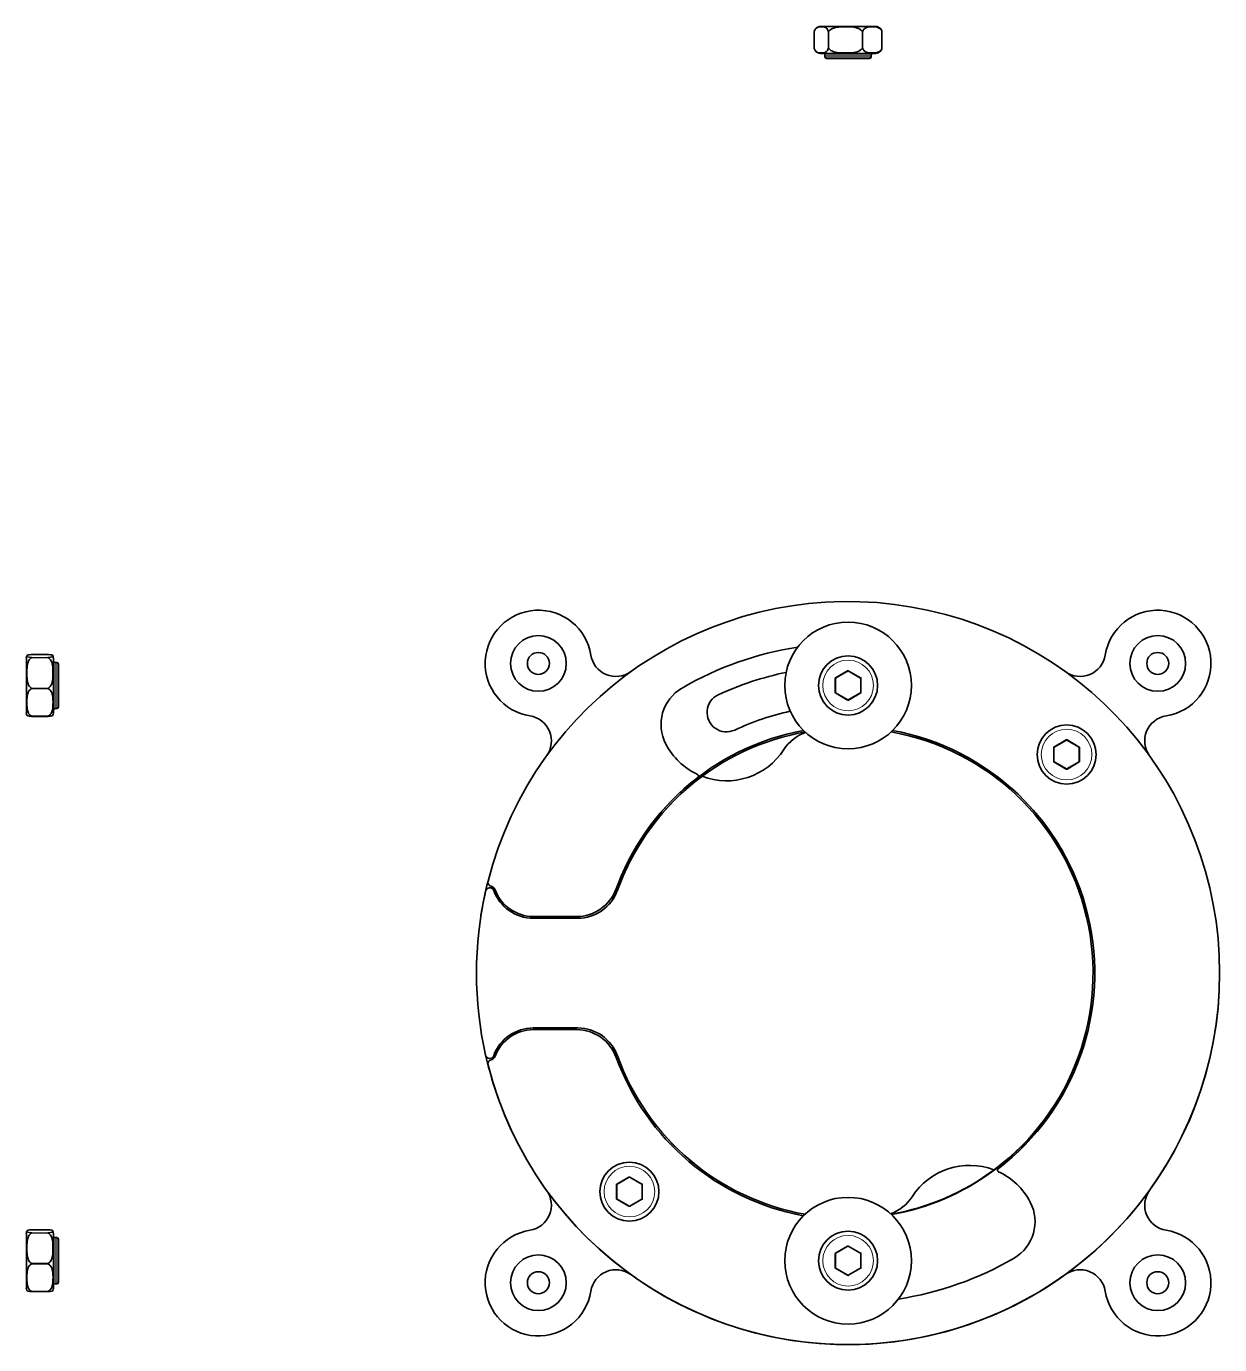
# Model space of a CAD drawing. Extents: x 276 to 976, y 40 to 757.
# Drawn here: x 500.7 to 642, y 376.5 to 532.6 of the extents above; entities that cross this region are included whole.
import ezdxf

# ---------------------------------------------------------------- set-up
doc = ezdxf.new("R2010")
doc.units = 0

msp = doc.modelspace()

# ---------------------------------------------------------------- linework, layer by layer
at = {"color": 7, "lineweight": 35, "ltscale": 0.148495}
for p, q in [((594.75, 532.61), (600.69, 532.61)), ((594.75, 529.41), (600.69, 529.41))]:
    msp.add_line(p, q, dxfattribs=at)
at = {"color": 7, "lineweight": 35, "ltscale": 0.013577}
for p, q in [((600.69, 532.61), (601.24, 532.61)), ((600.69, 529.41), (601.24, 529.41))]:
    msp.add_line(p, q, dxfattribs=at)
at = {"color": 7, "lineweight": 13, "ltscale": 0.050592}
for p, q in [((593.99, 532.03), (593.99, 530)), ((595.65, 532.03), (595.65, 530)), ((595.74, 532.03), (595.74, 530)), ((599.65, 532.03), (599.65, 530)), ((599.74, 532.03), (599.74, 530)), ((601.99, 532.03), (601.99, 530))]:
    msp.add_line(p, q, dxfattribs=at)
at = {"color": 7, "lineweight": 35, "ltscale": 0.04792}
for p, q in [((593.99, 531.97), (593.99, 530.06)), ((602.01, 531.97), (602.01, 530.06))]:
    msp.add_line(p, q, dxfattribs=at)
at = {"color": 7, "lineweight": 13, "ltscale": 0.064175}
for p, q in [((595.25, 529.21), (597.82, 529.21)), ((595.25, 529.01), (597.82, 529.01))]:
    msp.add_line(p, q, dxfattribs=at)
at = {"color": 7, "lineweight": 35, "ltscale": 0.004999}
for p, q in [((595.25, 529.21), (595.25, 529.01)), ((600.74, 529.21), (600.74, 529.01))]:
    msp.add_line(p, q, dxfattribs=at)
at = {"color": 7, "lineweight": 35, "ltscale": 0.059494}
msp.add_line((595.45, 528.81), (597.83, 528.81), dxfattribs=at)
at = {"color": 7, "lineweight": 13, "ltscale": 0.072896}
for p, q in [((597.82, 529.21), (600.74, 529.21)), ((597.82, 529.01), (600.74, 529.01))]:
    msp.add_line(p, q, dxfattribs=at)
at = {"color": 7, "lineweight": 35, "ltscale": 0.067577}
msp.add_line((597.83, 528.81), (600.54, 528.81), dxfattribs=at)
at = {"color": 7, "lineweight": 35, "ltscale": 0.125938}
for p, q in [((500.7, 452.77), (500.7, 457.8)), ((503.9, 452.77), (503.9, 457.8)), ((500.7, 384.64), (500.7, 389.68)), ((503.9, 384.64), (503.9, 389.68))]:
    msp.add_line(p, q, dxfattribs=at)
at = {"color": 7, "lineweight": 35, "ltscale": 0.000371684}
for p, q in [((501.29, 458.22), (501.31, 458.22)), ((503.31, 458.22), (503.3, 458.22)), ((501.31, 450.9), (501.29, 450.91)), ((503.3, 450.9), (503.31, 450.91))]:
    msp.add_line(p, q, dxfattribs=at)
at = {"color": 7, "lineweight": 13, "ltscale": 0.050591}
for p, q in [((501.29, 458.22), (503.31, 458.22)), ((501.29, 457.88), (503.31, 457.88)), ((501.29, 457.82), (503.31, 457.82)), ((501.29, 454.26), (503.31, 454.26)), ((501.29, 454.16), (503.31, 454.16)), ((501.29, 450.95), (503.31, 450.95)), ((501.29, 390.09), (503.31, 390.09)), ((501.29, 389.75), (503.31, 389.75)), ((501.29, 389.7), (503.31, 389.7)), ((501.29, 386.14), (503.31, 386.14)), ((501.29, 386.04), (503.31, 386.04)), ((501.29, 382.82), (503.31, 382.82))]:
    msp.add_line(p, q, dxfattribs=at)
at = {"color": 7, "lineweight": 35, "ltscale": 0.049848}
for p, q in [((501.31, 458.22), (503.3, 458.22)), ((501.31, 450.9), (503.3, 450.9)), ((501.31, 390.1), (503.3, 390.1)), ((501.31, 382.78), (503.3, 382.78))]:
    msp.add_line(p, q, dxfattribs=at)
at = {"color": 7, "lineweight": 13, "ltscale": 0.000138855}
for p, q in [((504.1, 457.3), (504.1, 457.3)), ((504.3, 457.3), (504.3, 457.3)), ((504.1, 389.17), (504.1, 389.18)), ((504.3, 389.17), (504.3, 389.18))]:
    msp.add_line(p, q, dxfattribs=at)
at = {"color": 7, "lineweight": 13, "ltscale": 0.136932}
for p, q in [((504.1, 451.82), (504.1, 457.3)), ((504.3, 451.82), (504.3, 457.3)), ((504.1, 383.7), (504.1, 389.17)), ((504.3, 383.7), (504.3, 389.17))]:
    msp.add_line(p, q, dxfattribs=at)
at = {"color": 7, "lineweight": 35, "ltscale": 0.005}
for p, q in [((504.1, 457.3), (504.3, 457.3)), ((504.1, 451.82), (504.3, 451.82)), ((504.1, 389.18), (504.3, 389.18)), ((504.1, 383.7), (504.3, 383.7))]:
    msp.add_line(p, q, dxfattribs=at)
at = {"color": 7, "lineweight": 35, "ltscale": 0.000128937}
for p, q in [((504.5, 457.1), (504.5, 457.1)), ((504.5, 388.97), (504.5, 388.98))]:
    msp.add_line(p, q, dxfattribs=at)
at = {"color": 7, "lineweight": 35, "ltscale": 0.126942}
for p, q in [((504.5, 452.02), (504.5, 457.1)), ((504.5, 383.9), (504.5, 388.97))]:
    msp.add_line(p, q, dxfattribs=at)
at = {"color": 7, "lineweight": 13, "ltscale": 0.041858}
for p, q in [((597.95, 456.32), (596.5, 455.49)), ((599.5, 455.49), (598.05, 456.32)), ((596.45, 455.4), (596.45, 453.73)), ((599.55, 453.73), (599.55, 455.4)), ((596.5, 453.64), (597.95, 452.8)), ((598.05, 452.8), (599.5, 453.64)), ((623.83, 448.15), (622.38, 447.31)), ((625.38, 447.31), (623.93, 448.15)), ((622.33, 447.22), (622.33, 445.55)), ((625.43, 445.55), (625.43, 447.22)), ((622.38, 445.46), (623.83, 444.62)), ((623.93, 444.62), (625.38, 445.46)), ((570.56, 395.45), (570.56, 393.78)), ((573.61, 395.54), (572.16, 396.38)), ((573.66, 393.78), (573.66, 395.45)), ((572.16, 392.85), (573.61, 393.69)), ((596.45, 387.27), (596.45, 385.6)), ((597.95, 388.2), (596.5, 387.36)), ((599.5, 387.36), (598.05, 388.2)), ((599.55, 385.6), (599.55, 387.27)), ((596.5, 385.51), (597.95, 384.68)), ((598.05, 384.68), (599.5, 385.51))]:
    msp.add_line(p, q, dxfattribs=at)
at = {"color": 7, "lineweight": 35, "ltscale": 0.041858}
for p, q in [((597.97, 456.28), (596.52, 455.44)), ((599.47, 455.44), (598.02, 456.28)), ((596.5, 455.4), (596.5, 453.73)), ((599.5, 453.73), (599.5, 455.4)), ((596.52, 453.68), (597.97, 452.85)), ((598.02, 452.85), (599.47, 453.68)), ((622.38, 447.22), (622.38, 445.55)), ((625.38, 445.55), (625.38, 447.22)), ((570.61, 395.45), (570.61, 393.78)), ((572.09, 396.33), (570.64, 395.5)), ((573.59, 395.5), (572.14, 396.33)), ((573.61, 393.78), (573.61, 395.45)), ((570.64, 393.73), (572.09, 392.9)), ((572.14, 392.9), (573.59, 393.73)), ((596.5, 387.27), (596.5, 385.6)), ((597.97, 388.15), (596.52, 387.32)), ((599.47, 387.32), (598.02, 388.15)), ((599.5, 385.6), (599.5, 387.27)), ((596.52, 385.56), (597.97, 384.72)), ((598.02, 384.72), (599.47, 385.56))]:
    msp.add_line(p, q, dxfattribs=at)
at = {"color": 7, "lineweight": 13, "ltscale": 0.00125}
for p, q in [((597.95, 456.32), (597.97, 456.28)), ((598.05, 456.32), (598.02, 456.28)), ((596.45, 455.4), (596.5, 455.4)), ((596.5, 455.49), (596.52, 455.44)), ((599.5, 455.49), (599.47, 455.44)), ((599.55, 455.4), (599.5, 455.4)), ((596.45, 453.73), (596.5, 453.73)), ((598.05, 452.8), (598.02, 452.85)), ((599.5, 453.64), (599.47, 453.68)), ((599.55, 453.73), (599.5, 453.73)), ((623.83, 448.15), (623.86, 448.1)), ((623.93, 448.15), (623.91, 448.1)), ((622.33, 447.22), (622.38, 447.22)), ((622.38, 447.31), (622.41, 447.27)), ((625.38, 447.31), (625.36, 447.27)), ((625.43, 447.22), (625.38, 447.22)), ((622.33, 445.55), (622.38, 445.55)), ((622.38, 445.46), (622.41, 445.5)), ((625.38, 445.46), (625.36, 445.5)), ((625.43, 445.55), (625.38, 445.55)), ((623.83, 444.62), (623.86, 444.67)), ((623.93, 444.62), (623.91, 444.67)), ((570.61, 395.54), (570.64, 395.5)), ((572.06, 396.38), (572.09, 396.33)), ((572.16, 396.38), (572.14, 396.33)), ((573.61, 395.54), (573.59, 395.5)), ((573.66, 395.45), (573.61, 395.45)), ((573.61, 393.69), (573.59, 393.73)), ((573.66, 393.78), (573.61, 393.78)), ((572.06, 392.85), (572.09, 392.9)), ((572.16, 392.85), (572.14, 392.9)), ((596.45, 387.27), (596.5, 387.27)), ((596.5, 387.36), (596.52, 387.32)), ((597.95, 388.2), (597.97, 388.15)), ((598.05, 388.2), (598.02, 388.15)), ((599.5, 387.36), (599.47, 387.32)), ((599.55, 387.27), (599.5, 387.27)), ((596.45, 385.6), (596.5, 385.6)), ((596.5, 385.51), (596.52, 385.56)), ((597.95, 384.68), (597.97, 384.72)), ((598.05, 384.68), (598.02, 384.72)), ((599.5, 385.51), (599.47, 385.56)), ((599.55, 385.6), (599.5, 385.6))]:
    msp.add_line(p, q, dxfattribs=at)
at = {"color": 7, "lineweight": 13, "ltscale": 0.001138}
for p, q in [((599.47, 455.37), (599.47, 455.41)), ((596.52, 453.76), (596.52, 453.71)), ((625.35, 447.19), (625.35, 447.23)), ((622.41, 445.58), (622.41, 445.53)), ((573.58, 395.42), (573.58, 395.46)), ((570.64, 393.81), (570.64, 393.77)), ((599.47, 387.24), (599.47, 387.29)), ((596.52, 385.63), (596.52, 385.59))]:
    msp.add_line(p, q, dxfattribs=at)
at = {"color": 7, "lineweight": 35, "ltscale": 0.036135}
for p, q in [((500.7, 451.32), (500.7, 452.77)), ((503.9, 451.32), (503.9, 452.77)), ((500.7, 383.2), (500.7, 384.64)), ((503.9, 383.2), (503.9, 384.64))]:
    msp.add_line(p, q, dxfattribs=at)
at = {"color": 7, "lineweight": 13, "ltscale": 0.001249}
for p, q in [((596.5, 453.64), (596.52, 453.68)), ((597.95, 452.8), (597.97, 452.85)), ((570.61, 393.69), (570.64, 393.73))]:
    msp.add_line(p, q, dxfattribs=at)
at = {"color": 7, "lineweight": 35, "ltscale": 0.041857}
for p, q in [((623.86, 448.1), (622.41, 447.27)), ((625.36, 447.27), (623.91, 448.1)), ((622.41, 445.5), (623.86, 444.67)), ((623.91, 444.67), (625.36, 445.5))]:
    msp.add_line(p, q, dxfattribs=at)
at = {"color": 7, "lineweight": 35, "ltscale": 0.127895}
for p, q in [((560.73, 427.2), (565.85, 427.2)), ((560.73, 413.8), (565.85, 413.8))]:
    msp.add_line(p, q, dxfattribs=at)
at = {"color": 7, "lineweight": 35, "ltscale": 0.131404}
for p, q in [((565.99, 427), (560.73, 427)), ((560.73, 414), (565.99, 414))]:
    msp.add_line(p, q, dxfattribs=at)
at = {"color": 7, "lineweight": 35, "ltscale": 0.131519}
msp.add_line((565.99, 414), (560.73, 414), dxfattribs=at)
at = {"color": 7, "lineweight": 35, "ltscale": 0.003749}
msp.add_line((623.54, 406.63), (623.67, 406.56), dxfattribs=at)
at = {"color": 7, "lineweight": 13, "ltscale": 0.001251}
for p, q in [((570.56, 395.45), (570.61, 395.45)), ((570.56, 393.78), (570.61, 393.78))]:
    msp.add_line(p, q, dxfattribs=at)
at = {"color": 7, "lineweight": 13, "ltscale": 0.041857}
for p, q in [((572.06, 396.38), (570.61, 395.54)), ((570.61, 393.69), (572.06, 392.85))]:
    msp.add_line(p, q, dxfattribs=at)
at = {"color": 7, "lineweight": 35, "ltscale": 0.000371664}
for p, q in [((501.29, 390.09), (501.31, 390.1)), ((503.31, 390.09), (503.3, 390.1)), ((501.31, 382.78), (501.29, 382.78)), ((503.3, 382.78), (503.31, 382.78))]:
    msp.add_line(p, q, dxfattribs=at)
at = {"color": 7, "lineweight": 35}
for points in [[(594.13, 532.32), (594.24, 532.42), (594.37, 532.49), (594.5, 532.54), (594.66, 532.56), (595, 532.56), (595.16, 532.53), (595.33, 532.47), (595.45, 532.39), (595.55, 532.26), (595.61, 532.16), (595.65, 532.03)], [(599.65, 532.03), (599.56, 532.15), (599.44, 532.24), (599.26, 532.35), (599.07, 532.42), (598.87, 532.47), (598.46, 532.54), (598.07, 532.56), (597.28, 532.56), (596.89, 532.53), (596.5, 532.47), (596.32, 532.42), (596.14, 532.35), (595.97, 532.26), (595.84, 532.16), (595.74, 532.03)], [(599.74, 532.03), (599.79, 532.15), (599.86, 532.24), (599.96, 532.35), (600.07, 532.42), (600.18, 532.47), (600.42, 532.54), (600.67, 532.56), (600.91, 532.57)], [(601.99, 532.03), (601.94, 532.15), (601.87, 532.24), (601.77, 532.35), (601.66, 532.42), (601.54, 532.47), (601.31, 532.54), (601.11, 532.56), (600.91, 532.57)], [(595.74, 532.03), (595.71, 531.99), (595.7, 531.98), (595.67, 531.98), (595.66, 531.99), (595.65, 532.03)], [(599.74, 532.03), (599.72, 531.99), (599.69, 531.97), (599.65, 532.03)], [(601.99, 532.03), (602.01, 531.97), (602.01, 531.97)], [(594.13, 529.71), (594.24, 529.61), (594.37, 529.53), (594.5, 529.49), (594.66, 529.46), (595, 529.47), (595.16, 529.49), (595.33, 529.56), (595.45, 529.64), (595.55, 529.76), (595.61, 529.87), (595.65, 530)], [(595.74, 530), (595.71, 530.04), (595.7, 530.05), (595.67, 530.05), (595.66, 530.04), (595.65, 530)], [(599.65, 530), (599.56, 529.88), (599.44, 529.78), (599.26, 529.68), (599.07, 529.61), (598.87, 529.56), (598.46, 529.49), (598.07, 529.46), (597.28, 529.47), (596.89, 529.49), (596.5, 529.56), (596.32, 529.61), (596.14, 529.67), (595.97, 529.76), (595.84, 529.87), (595.74, 530)], [(599.74, 530), (599.72, 530.04), (599.69, 530.06), (599.65, 530)], [(599.74, 530), (599.79, 529.88), (599.86, 529.78), (599.96, 529.68), (600.07, 529.61), (600.18, 529.56), (600.42, 529.49), (600.67, 529.46), (600.91, 529.46)], [(601.99, 530), (601.94, 529.88), (601.87, 529.78), (601.77, 529.68), (601.66, 529.61), (601.54, 529.56), (601.31, 529.49), (601.11, 529.47), (600.91, 529.46)], [(601.99, 530), (602.01, 530.06), (602.01, 530.06)], [(501.29, 458.22), (501.07, 458.2), (500.9, 458.17), (500.78, 458.12), (500.75, 458.08)], [(500.75, 458.08), (500.75, 458.05), (500.75, 458.01), (500.78, 457.98), (500.85, 457.95), (501.05, 457.9), (501.29, 457.88)], [(501.29, 454.26), (501.17, 454.34), (501.07, 454.45), (500.97, 454.61), (500.9, 454.78), (500.84, 454.97), (500.78, 455.34), (500.75, 455.7), (500.75, 456.41), (500.78, 456.77), (500.85, 457.13), (500.9, 457.29), (500.96, 457.46), (501.05, 457.61), (501.16, 457.73), (501.29, 457.82)], [(501.29, 457.88), (501.35, 457.86), (501.29, 457.82)], [(503.31, 457.88), (503.26, 457.86), (503.31, 457.82)], [(503.31, 458.22), (503.53, 458.2), (503.71, 458.17), (503.83, 458.12), (503.86, 458.08)], [(503.86, 458.08), (503.86, 458.05), (503.85, 458.01), (503.82, 457.98), (503.76, 457.95), (503.55, 457.9), (503.31, 457.88)], [(503.31, 454.26), (503.43, 454.34), (503.53, 454.45), (503.63, 454.61), (503.71, 454.78), (503.76, 454.97), (503.83, 455.34), (503.85, 455.7), (503.85, 456.41), (503.82, 456.77), (503.76, 457.13), (503.71, 457.29), (503.64, 457.46), (503.55, 457.61), (503.45, 457.73), (503.31, 457.82)], [(501.29, 454.16), (501.17, 454.09), (501.07, 453.99), (500.97, 453.85), (500.9, 453.69), (500.84, 453.53), (500.78, 453.19), (500.76, 452.91), (500.75, 452.62)], [(501.29, 454.16), (501.33, 454.19), (501.34, 454.23), (501.29, 454.26)], [(503.31, 454.16), (503.28, 454.19), (503.27, 454.23), (503.31, 454.26)], [(503.31, 454.16), (503.43, 454.09), (503.53, 453.99), (503.63, 453.85), (503.71, 453.69), (503.76, 453.53), (503.83, 453.19), (503.85, 452.91), (503.86, 452.62)], [(501.29, 450.95), (501.17, 451.02), (501.07, 451.12), (500.97, 451.26), (500.9, 451.42), (500.84, 451.58), (500.78, 451.92), (500.75, 452.27), (500.75, 452.62)], [(503.31, 450.95), (503.43, 451.02), (503.53, 451.12), (503.63, 451.26), (503.71, 451.42), (503.76, 451.58), (503.83, 451.92), (503.85, 452.27), (503.86, 452.62)], [(501.29, 450.91), (501.07, 450.92), (500.9, 450.96), (500.78, 451.01), (500.75, 451.05)], [(501.29, 450.95), (501.35, 450.91), (501.33, 450.91), (501.31, 450.9)], [(503.31, 450.95), (503.26, 450.91), (503.28, 450.91), (503.3, 450.9)], [(503.31, 450.91), (503.53, 450.92), (503.71, 450.96), (503.83, 451.01), (503.86, 451.05)], [(501.29, 390.09), (501.07, 390.08), (500.9, 390.04), (500.78, 389.99), (500.75, 389.95)], [(500.75, 389.95), (500.75, 389.92), (500.75, 389.89), (500.78, 389.85), (500.85, 389.82), (501.05, 389.77), (501.29, 389.75)], [(501.29, 386.14), (501.17, 386.22), (501.07, 386.32), (500.97, 386.49), (500.9, 386.66), (500.84, 386.84), (500.78, 387.21), (500.75, 387.57), (500.75, 388.29), (500.78, 388.64), (500.85, 389), (500.9, 389.17), (500.96, 389.33), (501.05, 389.48), (501.16, 389.6), (501.29, 389.7)], [(501.29, 389.75), (501.35, 389.74), (501.29, 389.7)], [(503.31, 389.75), (503.26, 389.74), (503.31, 389.7)], [(503.31, 390.09), (503.53, 390.08), (503.71, 390.04), (503.83, 389.99), (503.86, 389.95)], [(503.86, 389.95), (503.86, 389.92), (503.85, 389.89), (503.82, 389.85), (503.76, 389.82), (503.55, 389.77), (503.31, 389.75)], [(503.31, 386.14), (503.43, 386.22), (503.53, 386.32), (503.63, 386.49), (503.71, 386.66), (503.76, 386.84), (503.83, 387.21), (503.85, 387.57), (503.85, 388.29), (503.82, 388.64), (503.76, 389), (503.71, 389.17), (503.64, 389.33), (503.55, 389.48), (503.45, 389.6), (503.31, 389.7)], [(501.29, 386.04), (501.17, 385.96), (501.07, 385.87), (500.97, 385.72), (500.9, 385.57), (500.84, 385.4), (500.78, 385.06), (500.76, 384.78), (500.75, 384.5)], [(501.29, 386.04), (501.33, 386.06), (501.34, 386.1), (501.29, 386.14)], [(503.31, 386.04), (503.28, 386.06), (503.27, 386.1), (503.31, 386.14)], [(503.31, 386.04), (503.43, 385.96), (503.53, 385.87), (503.63, 385.72), (503.71, 385.57), (503.76, 385.4), (503.83, 385.06), (503.85, 384.78), (503.86, 384.5)], [(501.29, 382.82), (501.17, 382.9), (501.07, 382.99), (500.97, 383.14), (500.9, 383.29), (500.84, 383.46), (500.78, 383.8), (500.75, 384.15), (500.75, 384.5)], [(503.31, 382.82), (503.43, 382.9), (503.53, 382.99), (503.63, 383.14), (503.71, 383.29), (503.76, 383.46), (503.83, 383.8), (503.85, 384.15), (503.86, 384.5)], [(501.29, 382.78), (501.07, 382.8), (500.9, 382.83), (500.78, 382.88), (500.75, 382.92)], [(501.29, 382.82), (501.35, 382.79), (501.33, 382.78), (501.31, 382.78)], [(503.31, 382.82), (503.26, 382.79), (503.28, 382.78), (503.3, 382.78)], [(503.31, 382.78), (503.53, 382.8), (503.71, 382.83), (503.83, 382.88), (503.86, 382.92)]]:
    msp.add_lwpolyline(points, dxfattribs=at)
for centre, radius in [((598, 454.56), 7.5), ((561.33, 457.17), 3.3), ((634.67, 457.17), 3.3), ((561.33, 457.17), 1.3), ((598, 454.56), 3.5), ((634.67, 457.17), 1.3), ((623.88, 446.38), 3.5), ((572.11, 394.62), 3.5), ((598, 386.44), 7.5), ((598, 386.44), 3.5), ((561.33, 383.83), 3.3), ((634.67, 383.83), 3.3), ((561.33, 383.83), 1.3), ((634.67, 383.83), 1.3)]:
    msp.add_circle(centre, radius, dxfattribs=at)
at = {"color": 7, "lineweight": 13}
for centre in [(598, 454.56), (623.88, 446.38), (572.11, 394.62), (598, 386.44)]:
    msp.add_circle(centre, 3, dxfattribs=at)
at = {"color": 7, "lineweight": 35}
for centre, radius, start, end in [((594.75, 531.81), 0.8, 90, 140.8426), ((601.24, 531.81), 0.8, 39.1574, 90), ((594.35, 531.93), 0.367, 165.536, 174.0229), ((594.71, 531.87), 0.729, 141.6992, 167.4748), ((601.29, 531.87), 0.729, 12.5252, 38.3008), ((601.64, 531.93), 0.367, 5.9771, 14.464), ((594.35, 530.09), 0.367, 185.9771, 194.464), ((594.71, 530.16), 0.729, 192.5252, 218.3008), ((594.75, 530.21), 0.8, 219.1574, 270), ((595.05, 529.21), 0.2, 0, 90), ((600.94, 529.21), 0.2, 90, 180), ((601.24, 530.21), 0.8, 270, 320.8426), ((601.29, 530.16), 0.729, 321.6992, 347.4748), ((601.64, 530.09), 0.367, 345.536, 354.0229), ((595.45, 529.01), 0.2, 180, 270), ((600.54, 529.01), 0.2, 270, 0), ((598, 420.5), 44, 194.3305, 165.6695), ((561.33, 457.17), 6.3, 8.998, 261.002), ((634.67, 457.17), 6.3, 278.998, 171.002), ((598, 420.5), 39.06, 98.7892, 120.2162), ((501.5, 457.8), 0.802, 160.1505, 179.973), ((503.1, 457.8), 0.802, 0.027, 19.8495), ((504.1, 457.5), 0.2, 180, 270), ((570.51, 458.63), 3, 188.998, 305.7886), ((625.48, 458.63), 3, 234.2114, 351.002), ((504.3, 457.1), 0.2, 360, 90), ((598, 420.5), 36.36, 101.6416, 115), ((598, 456.24), 0.05, 60, 120), ((596.55, 455.4), 0.05, 120, 180), ((599.45, 455.4), 0.05, 0, 60), ((580.85, 449.93), 5, 120.2162, 207.6081), ((583.6, 451.37), 2.3, 115, 295), ((596.55, 453.73), 0.05, 180, 240), ((598, 452.89), 0.05, 240, 300), ((599.45, 453.73), 0.05, 300, 0), ((501.5, 451.32), 0.802, 180.027, 199.8495), ((503.1, 451.32), 0.802, 340.1505, 359.973), ((504.1, 451.62), 0.2, 90, 180), ((504.3, 452.02), 0.2, 270, 0), ((598, 420.5), 31.76, 102.4591, 115), ((559.87, 447.99), 3, 324.2114, 81.002), ((636.12, 447.99), 3, 98.998, 215.7886), ((598, 420.5), 29.21, 100.4049, 162.7833), ((598, 420.5), 29.01, 100.1192, 160.245), ((594.61, 444.27), 5, 109.1539, 147.1893), ((598, 420.5), 29.01, 306.5621, 79.8806), ((598, 420.5), 29.21, 28.5, 79.5948), ((598, 420.5), 29.21, 307.4696, 79.5948), ((623.88, 448.06), 0.05, 60, 120), ((583.6, 451.37), 8.1, 207.6081, 245.0784), ((583.6, 451.37), 8.1, 249.1181, 327.1893), ((622.43, 447.22), 0.05, 120, 180), ((625.33, 447.22), 0.05, 0, 60), ((622.43, 445.55), 0.05, 180, 240), ((625.33, 445.55), 0.05, 300, 0), ((598, 420.5), 29.21, 127.4696, 160.0026), ((598, 420.5), 29.01, 126.5621, 160.2384), ((580.1, 443.84), 0.2, 307.4696, 65.0784), ((623.88, 444.71), 0.05, 240, 300), ((598, 420.5), 44, 165.6695, 171.0529), ((555.85, 431.27), 0.5, 165.6695, 256.4598), ((598, 420.5), 44, 167.2501, 192.7499), ((555.57, 430.1), 0.5, 20.207, 167.2501), ((555.57, 430.1), 0.7, 20.207, 76.4598), ((560.73, 432), 5, 194.8524, 200.1889), ((560.73, 432), 5, 200.207, 270), ((560.73, 432), 4.8, 200.207, 270), ((565.85, 432.2), 5, 270, 340.0026), ((565.99, 432), 5, 270, 340.2384), ((598, 420.5), 44, 197.1498, 360), ((560.73, 409), 5, 90, 159.793), ((560.73, 409), 4.8, 90, 159.793), ((565.85, 408.8), 5, 19.9974, 90), ((565.99, 409), 5, 19.7616, 90), ((598, 420.5), 44, 192.7498, 197.8943), ((555.57, 410.9), 0.5, 192.7499, 339.793), ((555.57, 410.9), 0.7, 283.5402, 339.793), ((560.73, 409), 5, 159.8053, 165.1475), ((598, 420.5), 29.21, 197.2166, 199.9879), ((598, 420.5), 29.01, 199.7521, 259.8806), ((598, 420.5), 29.01, 199.7616, 259.8806), ((555.85, 409.73), 0.5, 103.5402, 194.3305), ((598, 420.5), 29.21, 199.9974, 259.5948), ((598, 420.5), 29.06, 280.1935, 331.5), ((598, 420.5), 29.01, 280.1197, 306.5621), ((612.39, 389.63), 8.1, 69.1181, 147.1893), ((615.89, 397.16), 0.2, 127.4696, 245.0784), ((612.39, 389.63), 8.1, 27.6081, 65.0784), ((570.66, 395.45), 0.05, 120, 180), ((572.11, 396.29), 0.05, 60, 120), ((573.56, 395.45), 0.05, 0, 60), ((559.87, 393.01), 3, 278.998, 35.7886), ((570.66, 393.78), 0.05, 180, 240), ((573.56, 393.78), 0.05, 300, 0), ((601.38, 396.73), 5, 289.1566, 327.1893), ((636.12, 393.01), 3, 144.2114, 261.002), ((572.11, 392.94), 0.05, 240, 300), ((615.14, 391.07), 5, 300.2162, 27.6081), ((501.5, 389.68), 0.802, 160.1505, 179.973), ((503.1, 389.68), 0.802, 0.027, 19.8495), ((504.1, 389.38), 0.2, 180, 270), ((504.3, 388.98), 0.2, 360, 90), ((561.33, 383.83), 6.3, 98.998, 351.002), ((634.67, 383.83), 6.3, 188.998, 81.002), ((596.55, 387.27), 0.05, 120, 180), ((598, 388.11), 0.05, 60, 120), ((599.45, 387.27), 0.05, 0, 60), ((598, 420.5), 39.06, 278.7893, 300.2162), ((570.51, 382.37), 3, 54.2114, 171.002), ((596.55, 385.6), 0.05, 180, 240), ((598, 384.76), 0.05, 240, 300), ((599.45, 385.6), 0.05, 300, 0), ((625.48, 382.37), 3, 8.998, 125.7886), ((501.5, 383.2), 0.802, 180.027, 199.8495), ((503.1, 383.2), 0.802, 340.1505, 359.973), ((504.1, 383.5), 0.2, 90, 180), ((504.3, 383.9), 0.2, 270, 0)]:
    msp.add_arc(centre, radius, start, end, dxfattribs=at)
at = {"color": 7, "lineweight": 13}
for centre, radius, start, end in [((650.94, 362.85), 107.37, 119.5466, 120.4534), ((598, 456.24), 0.1, 60, 120), ((597.96, 456.25), 0.0333, 23.2811, 78.5588), ((544.44, 361.8), 108.59, 59.5517, 60.4483), ((596.55, 455.4), 0.1, 120, 180), ((596.55, 455.43), 0.0333, 161.4412, 216.7189), ((702.91, 454.56), 106.39, 179.5434, 180.434), ((599.44, 455.43), 0.0333, 323.2811, 18.5588), ((491.92, 454.56), 107.55, 359.5484, 0.4295), ((599.45, 455.4), 0.1, 0, 60), ((596.55, 453.73), 0.1, 180, 240), ((650.94, 546.27), 107.37, 239.5466, 240.4534), ((596.55, 453.69), 0.0333, 143.2811, 198.5588), ((598, 452.89), 0.1, 240, 300), ((544.44, 547.33), 108.59, 299.5517, 300.4483), ((598.03, 452.88), 0.0333, 203.281, 258.5588), ((599.47, 453.75), 0.0333, 263.2811, 318.5588), ((599.45, 453.73), 0.1, 300, 360), ((676.83, 354.68), 107.37, 119.5466, 120.4534), ((623.88, 448.06), 0.1, 60, 120), ((623.85, 448.07), 0.0333, 23.2811, 78.5588), ((570.32, 353.62), 108.59, 59.5517, 60.4483), ((622.43, 447.22), 0.1, 120, 180), ((622.44, 447.25), 0.0333, 161.4412, 216.7189), ((729.95, 446.39), 107.55, 179.5484, 180.4295), ((625.33, 447.25), 0.0333, 323.2811, 18.5588), ((518.97, 446.38), 106.39, 359.5434, 0.434), ((625.33, 447.22), 0.1, 0, 60), ((622.43, 445.55), 0.1, 180, 240), ((622.44, 445.51), 0.0333, 143.2811, 198.5588), ((676.94, 538.29), 107.6, 239.5476, 240.4524), ((570.94, 538.09), 107.37, 299.5466, 300.4534), ((625.36, 445.57), 0.0333, 263.2811, 318.5588), ((625.33, 445.55), 0.1, 300, 360), ((623.88, 444.71), 0.1, 240, 300), ((623.91, 444.7), 0.0333, 203.281, 258.5588), ((570.66, 395.45), 0.1, 120, 180), ((570.67, 395.49), 0.0333, 161.4412, 216.7189), ((625.06, 302.91), 107.37, 119.5466, 120.4534), ((678.18, 394.62), 107.55, 179.5484, 180.4295), ((572.11, 396.29), 0.1, 60, 120), ((572.08, 396.3), 0.0333, 23.2811, 78.5588), ((518.55, 301.85), 108.59, 59.5517, 60.4483), ((573.56, 395.49), 0.0333, 323.2811, 18.5588), ((467.2, 394.61), 106.39, 359.5434, 0.434), ((573.56, 395.45), 0.1, 0, 60), ((570.66, 393.78), 0.1, 180, 240), ((570.67, 393.75), 0.0333, 143.2811, 198.5588), ((625.18, 486.52), 107.6, 239.5476, 240.4524), ((519.17, 486.32), 107.37, 299.5466, 300.4534), ((573.59, 393.8), 0.0333, 263.2811, 318.5588), ((573.56, 393.78), 0.1, 300, 360), ((572.11, 392.94), 0.1, 240, 300), ((572.14, 392.93), 0.0333, 203.281, 258.5588), ((596.55, 387.27), 0.1, 120, 180), ((650.94, 294.73), 107.37, 119.5466, 120.4534), ((596.55, 387.31), 0.0333, 161.4412, 216.7189), ((702.91, 386.44), 106.39, 179.5434, 180.434), ((598, 388.11), 0.1, 60, 120), ((597.96, 388.12), 0.0333, 23.2811, 78.5588), ((544.44, 293.67), 108.59, 59.5517, 60.4483), ((599.44, 387.31), 0.0333, 323.2811, 18.5588), ((491.92, 386.44), 107.55, 359.5484, 0.4295), ((599.45, 387.27), 0.1, 0, 60), ((596.55, 385.6), 0.1, 180, 240), ((650.94, 478.14), 107.37, 239.5466, 240.4534), ((596.55, 385.57), 0.0333, 143.2811, 198.5588), ((598, 384.76), 0.1, 240, 300), ((544.44, 479.2), 108.59, 299.5517, 300.4483), ((598.03, 384.75), 0.0333, 203.281, 258.5588), ((599.47, 385.62), 0.0333, 263.2811, 318.5588), ((599.45, 385.6), 0.1, 300, 360)]:
    msp.add_arc(centre, radius, start, end, dxfattribs=at)
for centre, major_axis, start_param, end_param in [((598, 456.24), (0.025, 0.0433), 0, 1.122964), ((599.45, 455.4), (0.05, 0), 6.283185, 7.406149), ((596.55, 453.73), (-0.05, 0), 6.283185, 7.406149), ((598, 452.89), (-0.025, -0.0433), 6.283185, 7.406149), ((599.45, 453.73), (0.025, -0.0433), 0, 1.122964), ((623.88, 448.06), (0.025, 0.0433), 0, 1.122964), ((625.33, 447.22), (0.05, 0), 6.283185, 7.406149), ((622.43, 445.55), (-0.05, 0), 0, 1.122964), ((625.33, 445.55), (0.025, -0.0433), 6.283185, 7.406149), ((623.88, 444.71), (-0.025, -0.0433), 0, 1.122964), ((572.11, 396.29), (0.025, 0.0433), 0, 1.122964), ((573.56, 395.45), (0.05, 0), 6.283185, 7.406149), ((570.66, 393.78), (-0.05, 0), 0, 1.122964), ((573.56, 393.78), (0.025, -0.0433), 0, 1.122964), ((572.11, 392.94), (-0.025, -0.0433), 0, 1.122964), ((598, 388.11), (0.025, 0.0433), 0, 1.122964), ((599.45, 387.27), (0.05, 0), 6.283185, 7.406149), ((596.55, 385.6), (-0.05, 0), 6.283185, 7.406149), ((598, 384.76), (-0.025, -0.0433), 6.283185, 7.406149), ((599.45, 385.6), (0.025, -0.0433), 0, 1.122964)]:
    msp.add_ellipse(centre, major_axis=major_axis, ratio=0.27735, start_param=start_param, end_param=end_param, dxfattribs=at)

doc.saveas('drawing.dxf')
